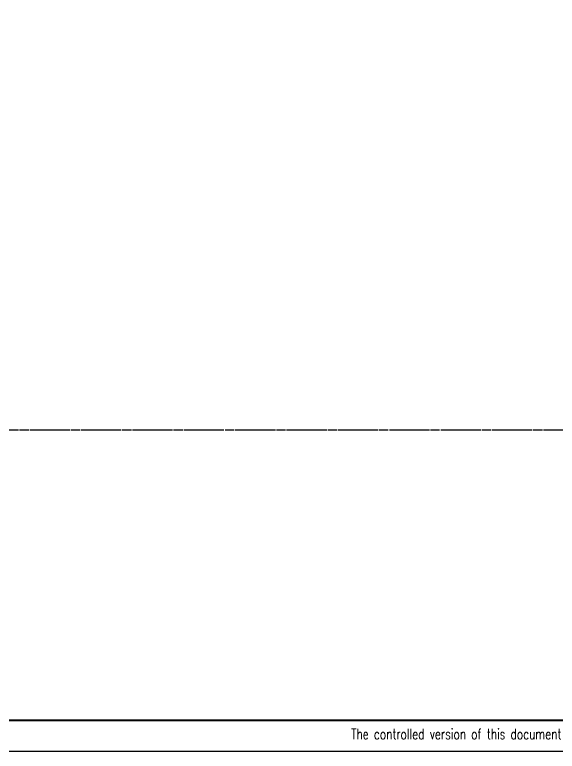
# Model space of a CAD drawing. Extents: x -2384 to 29887, y -2542 to 22350.
# Drawn here: x 2483 to 4161, y 0 to 2275 of the extents above; entities that cross this region are included whole.
import ezdxf
from ezdxf.enums import TextEntityAlignment as Align

# ---------------------------------------------------------------- set-up
doc = ezdxf.new("R2010")
doc.units = 0
doc.header["$LTSCALE"] = 63.5
doc.header["$MEASUREMENT"] = 0
doc.linetypes.add('PHANTOM', pattern=[2.5, 1.25, -0.25, 0.25, -0.25, 0.25, -0.25])
for name, color, linetype in [('3', 3, 'CONTINUOUS'), ('4', 6, 'PHANTOM'), ('6', 8, 'CONTINUOUS')]:
    doc.layers.add(name, color=color, linetype=linetype)
doc.styles.add('ROMANS', font='ROMANS.shx')

msp = doc.modelspace()

# ---------------------------------------------------------------- linework, layer by layer
at = {"layer": '4'}
for p in [(149.1, 992.5), (669.8, 992.5)]:
    msp.add_line(p, (6953, 992.5), dxfattribs=at)
at = {"layer": '6'}
msp.add_lwpolyline([(8636, 5588), (0, 5588), (0, 0), (8636, 0)], close=True, dxfattribs=at)
at = {"layer": '6', "const_width": 6.35}
msp.add_lwpolyline([(95.2, 5492.7), (8540.8, 5492.7), (8540.8, 95.2), (95.2, 95.2)], close=True, dxfattribs=at)

# ---------------------------------------------------------------- texts
at = {"layer": '3', "style": 'ROMANS', "width": 0.75}
msp.add_text('The controlled version of this document is electronically maintained. Hard copies are considered uncontrolled. Holders are responsible for verifying the revision level prior to use.', height=31.75, dxfattribs=at).set_placement((4980.8, 48.7), align=Align.MIDDLE)

doc.saveas('drawing.dxf')
